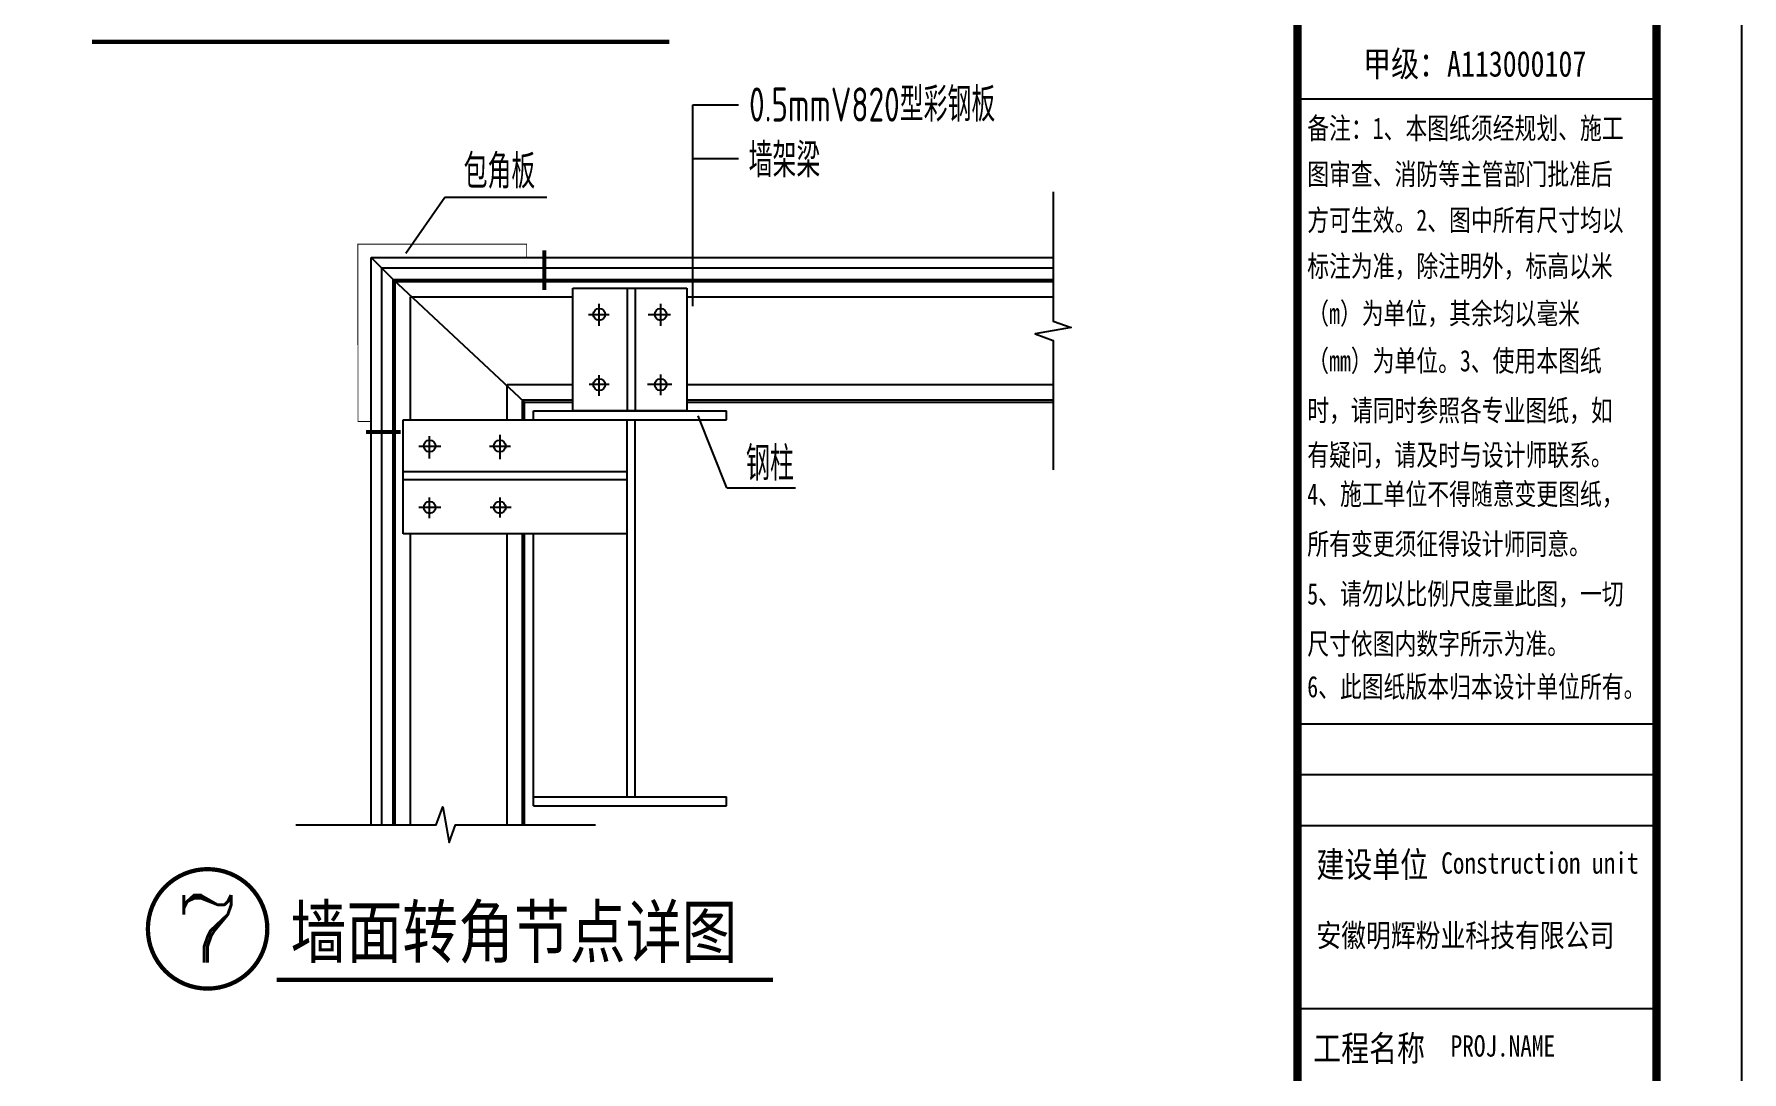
# Model space of a CAD drawing. Extents: x -266287 to 275962, y -324567 to 363765.
# Drawn here: x -168724 to -158715, y 149060 to 155141 of the extents above; entities that cross this region are included whole.
import ezdxf
from ezdxf.enums import TextEntityAlignment as Align

# ---------------------------------------------------------------- set-up
doc = ezdxf.new("R2010")
doc.units = 0
doc.header["$LTSCALE"] = 1000
doc.linetypes.add('DASHED', pattern=[0.75, 0.5, -0.25])
doc.layers.get('0').update_dxf_attribs({"linetype": 'CONTINUOUS'})
for name, color, linetype in [('0-TK', 4, 'CONTINUOUS'), ('1002', 7, 'CONTINUOUS'), ('2', 2, 'CONTINUOUS'), ('3', 7, 'CONTINUOUS'), ('4', 15, 'CONTINUOUS'), ('DIM_IDEN', 3, 'CONTINUOUS'), ('DIM_SYMB', 3, 'CONTINUOUS'), ('PUB_DIM', 3, 'CONTINUOUS'), ('PUB_TEXT', 7, 'CONTINUOUS'), ('PUB_TITLE', 4, 'CONTINUOUS')]:
    doc.layers.add(name, color=color, linetype=linetype)
doc.styles.add('-黑体', font='simhei.ttf', dxfattribs={"width": 0.8})
doc.styles.add('_TCH_LABEL', font='COMPLEX', dxfattribs={"bigfont": 'GBCBIG'})
doc.styles.add('TSSD_Num', font='Tssdeng.shx', dxfattribs={"width": 0.7, "bigfont": 'hztxt.shx'})

msp = doc.modelspace()

# ---------------------------------------------------------------- linework, layer by layer
at = {"color": 4}
for p, q in [((-164862.44849, 153546.6489), (-164862.44849, 154725.73543)), ((-164862.44849, 154725.73543), (-164595.19428, 154725.73543)), ((-164862.44849, 154412.69135), (-164595.19428, 154412.69135)), ((-166545.49206, 153857.93603), (-166317.62739, 154185.45481)), ((-166317.62739, 154185.45481), (-165719.55841, 154185.45481)), ((-164663.79951, 152482.88706), (-164832.13141, 152904.44484)), ((-164663.79951, 152482.88706), (-164260.68076, 152482.88706))]:
    msp.add_line(p, q, dxfattribs=at)
at = {"color": 7}
for p, q in [((-166748.52154, 153832.23203), (-162751.26291, 153832.23203)), ((-166748.52154, 150507.96417), (-166748.52154, 153832.23203)), ((-166686.83194, 153770.54243), (-162751.26291, 153770.54243)), ((-166686.83194, 150507.96417), (-166686.83194, 153770.54243)), ((-166620.00154, 153703.71203), (-162751.26291, 153703.71203)), ((-166620.00154, 150507.96417), (-166620.00154, 153703.71203)), ((-166607.14954, 153690.86003), (-162751.26291, 153690.86003)), ((-166607.14954, 150507.96417), (-166607.14954, 153690.86003)), ((-166517.18554, 152881.18403), (-166517.18554, 153600.89603)), ((-166517.18554, 153600.89603), (-165566.13754, 153600.89603)), ((-164897.83354, 153600.89603), (-162751.26291, 153600.89603)), ((-165951.69754, 152881.18403), (-165951.69754, 153086.81603)), ((-164897.83354, 153086.81603), (-162751.26291, 153086.81603)), ((-165861.73354, 152881.18403), (-165861.73354, 152996.85203)), ((-165861.73354, 152996.85203), (-165566.13754, 152996.85203)), ((-165848.88154, 152881.18403), (-165848.88154, 152984.00003)), ((-165848.88154, 152984.00003), (-165566.13754, 152984.00003)), ((-165797.47354, 152881.18403), (-165797.47354, 152932.59203)), ((-165797.47354, 152932.59203), (-164666.49754, 152932.59203)), ((-164897.83354, 152996.85203), (-162751.26291, 152996.85203)), ((-164897.83354, 152984.00003), (-162751.26291, 152984.00003)), ((-164666.49754, 152881.18403), (-164666.49754, 152932.59203)), ((-165797.47354, 152881.18403), (-164666.49754, 152881.18403)), ((-165247.40794, 150670.64003), (-165247.40794, 152881.18403)), ((-165201.14074, 150670.64003), (-165201.14074, 152881.18403)), ((-166517.18554, 150507.96417), (-166517.18554, 152212.88003)), ((-165951.69754, 150507.96417), (-165951.69754, 152212.88003)), ((-165861.73354, 150507.96417), (-165861.73354, 152212.88003)), ((-165848.88154, 150507.96417), (-165848.88154, 152212.88003)), ((-165797.47354, 150619.23203), (-165797.47354, 152212.88003)), ((-165797.47354, 150670.64003), (-164666.49754, 150670.64003)), ((-164666.49754, 150619.23203), (-164666.49754, 150670.64003)), ((-165797.47354, 150619.23203), (-164666.49754, 150619.23203))]:
    msp.add_line(p, q, dxfattribs=at)
for points, const_width in [([(-165837.48095, 153832.23203), (-165837.48095, 153909.34403), (-166826.57905, 153909.34403), (-166825.63354, 152870.34294), (-166748.52154, 152870.34294)], 5.1408), ([(-165837.8006, 153832.23203), (-165670.08412, 153832.23203)], 5.1408), ([(-165733.70216, 153872.96543), (-165733.70216, 153641.72818)], 23.1336), ([(-166748.52154, 152870.34294), (-166748.52154, 152758.557)], 5.1408), ([(-166779.75279, 152808.62537), (-166575.66303, 152808.62537)], 23.1336)]:
    msp.add_lwpolyline(points, dxfattribs=dict(at, const_width=const_width))
at = {"layer": '0-TK'}
for p, q in [((-161319.93203, 154760.90058), (-159215.20461, 154760.90058)), ((-161319.93203, 151099.67353), (-159215.20461, 151099.67353)), ((-161319.93203, 150801.64319), (-159215.20461, 150801.64319)), ((-161319.93203, 150503.61284), (-159215.20461, 150503.61284)), ((-161319.93203, 149430.69474), (-159215.20461, 149430.69474))]:
    msp.add_line(p, q, dxfattribs=at)
at = {"layer": '0-TK', "const_width": 47.99543}
msp.add_lwpolyline([(-161319.93203, 141009.34124), (-161319.93203, 161009.34124)], dxfattribs=at)
at = {"layer": '1002'}
msp.add_line((-166748.52154, 153832.23203), (-166620.00154, 153703.71203), dxfattribs=at)
at = {"layer": '2'}
for p, q in [((-165566.13754, 153652.30403), (-164897.83354, 153652.30403)), ((-165566.13754, 152932.59203), (-165566.13754, 153652.30403)), ((-164897.83354, 153652.30403), (-164897.83354, 152932.59203)), ((-165411.91354, 153431.65512), (-165411.91354, 153560.63925)), ((-165052.05754, 153560.63925), (-165052.05754, 153431.65512)), ((-165475.16988, 153498.08003), (-165353.05694, 153498.08003)), ((-165125.79118, 153498.08003), (-164993.50214, 153498.08003)), ((-165411.91354, 153020.94244), (-165411.91354, 153143.13792)), ((-165052.05754, 153146.53225), (-165052.05754, 153024.33677)), ((-165353.05694, 153086.81603), (-165471.77786, 153086.81603)), ((-164986.71807, 153086.81603), (-165129.1832, 153086.81603)), ((-164897.83354, 152932.59203), (-165566.13754, 152932.59203)), ((-166560.24063, 152881.18403), (-165247.40794, 152881.18403)), ((-166560.24063, 152212.88003), (-166560.24063, 152881.18403)), ((-166406.01663, 152653.22639), (-166406.01663, 152785.51542)), ((-165994.75263, 152792.29949), (-165994.75263, 152649.83437)), ((-166468.57585, 152726.96003), (-166339.59172, 152726.96003)), ((-166054.46885, 152726.96003), (-165932.27337, 152726.96003)), ((-166339.59172, 152367.10403), (-166468.57585, 152367.10403)), ((-166406.01663, 152303.84768), (-166406.01663, 152425.96063)), ((-165928.87904, 152367.10403), (-166051.07453, 152367.10403)), ((-165994.75263, 152425.96063), (-165994.75263, 152307.2397)), ((-165247.40794, 152212.88003), (-166560.24063, 152212.88003))]:
    msp.add_line(p, q, dxfattribs=at)
at = {"layer": '2', "linetype": 'DASHED', "ltscale": 50}
for p, q in [((-165247.40794, 153652.30403), (-165247.40794, 152932.59203)), ((-165201.14074, 153652.30403), (-165201.14074, 152932.59203)), ((-166560.24063, 152577.87683), (-165247.40794, 152577.87683)), ((-166560.24063, 152531.60963), (-165247.40794, 152531.60963))]:
    msp.add_line(p, q, dxfattribs=at)
at = {"layer": '3', "linetype": 'DASHED', "ltscale": 100}
msp.add_line((-165951.69754, 153086.81603), (-165566.13754, 153086.81603), dxfattribs=at)
at = {"layer": '4'}
msp.add_line((-165848.88154, 152984.00003), (-166620.00154, 153703.71203), dxfattribs=at)
for centre in [(-165411.91354, 153498.08003), (-165052.05754, 153498.08003), (-165411.91354, 153086.81603), (-165052.05754, 153086.81603), (-166406.01663, 152726.96003), (-165994.75263, 152726.96003), (-166406.01663, 152367.10403), (-165994.75263, 152367.10403)]:
    msp.add_circle(centre, 34.7004, dxfattribs=at)
at = {"layer": 'DIM_IDEN', "const_width": 25}
msp.add_lwpolyline([(-167357.13923, 149897.47187, 1), (-168057.13923, 149897.47187, 1)], format="xyb", close=True, dxfattribs=at)
at = {"layer": 'DIM_SYMB'}
for points in [[(-162751.26291, 154217.33554), (-162751.26291, 153458.79821), (-162646.26291, 153420.58134), (-162856.26291, 153383.55267), (-162751.26291, 153346.29821), (-162751.26291, 152587.76089)], [(-167189.60517, 150507.96417), (-166367.49709, 150507.96417), (-166329.28022, 150612.96417), (-166292.25155, 150402.96417), (-166254.99709, 150507.96417), (-165432.88902, 150507.96417)]]:
    msp.add_lwpolyline(points, dxfattribs=at)
at = {"layer": 'PUB_DIM', "const_width": 26.25}
for points in [[(-168384.85921, 155095.39948), (-165000.82593, 155095.39948)], [(-167302.79998, 149599.2946), (-164393.18181, 149599.2946)]]:
    msp.add_lwpolyline(points, dxfattribs=at)
at = {"layer": 'PUB_TITLE'}
msp.add_lwpolyline([(-195865.20461, 140509.34124), (-158715.20461, 140509.34124), (-158715.20461, 161509.34124), (-195865.20461, 161509.34124)], close=True, dxfattribs=at)
msp.add_lwpolyline([(-195865.20461, 140509.34124), (-158715.20461, 140509.34124), (-158715.20461, 161509.34124), (-195865.20461, 161509.34124)], close=True, dxfattribs=at)
at = {"layer": 'PUB_TITLE', "const_width": 50}
msp.add_lwpolyline([(-194615.20461, 141009.34124), (-159215.20461, 141009.34124), (-159215.20461, 161009.34124), (-194615.20461, 161009.34124)], close=True, dxfattribs=at)
msp.add_lwpolyline([(-194615.20461, 141009.34124), (-159215.20461, 141009.34124), (-159215.20461, 161009.34124), (-194615.20461, 161009.34124)], close=True, dxfattribs=at)

# ---------------------------------------------------------------- texts
at = {"style": '-黑体', "width": 0.8}
msp.add_text('甲级：A113000107', height=150, dxfattribs=at).set_placement((-160934.20988, 154891.63357))
at = {"linetype": 'ByBlock', "ltscale": 30, "style": 'TSSD_Num', "width": 0.7}
for s, p in [('0.5mmV820型彩钢板', (-164533.61981, 154628.15985)), ('包角板', (-166206.79591, 154235.86217)), ('墙架梁', (-164536.34641, 154301.58287)), ('钢柱', (-164551.51689, 152524.66922))]:
    msp.add_text(s, height=200, dxfattribs=at).set_placement(p)
at = {"ltscale": 0.75, "style": '-黑体', "width": 0.75}
for s, p in [('备注：1、本图纸须经规划、施工', (-161262.20225, 154589.41775)), ('图审查、消防等主管部门批准后', (-161262.20225, 154320.07174)), ('方可生效。2、图中所有尺寸均以', (-161262.20225, 154050.72572)), ('标注为准，除注明外，标高以米', (-161262.20225, 153781.37971)), ('（m）为单位，其余均以毫米', (-161262.20225, 153504.13237)), ('（mm）为单位。3、使用本图纸', (-161262.20225, 153226.88504)), ('时，请同时参照各专业图纸，如', (-161262.20225, 152935.74022)), ('有疑问，请及时与设计师联系。', (-161262.20225, 152674.90947)), ('4、施工单位不得随意变更图纸，', (-161262.20225, 152445.5168)), ('所有变更须征得设计师同意。', (-161262.20225, 152153.13043)), ('5、请勿以比例尺度量此图，一切', (-161262.20225, 151860.74406)), ('尺寸依图内数字所示为准。', (-161262.20225, 151568.35769)), ('6、此图纸版本归本设计单位所有。', (-161262.20225, 151316.8539))]:
    msp.add_text(s, height=125, dxfattribs=at).set_placement(p, align=Align.MIDDLE_LEFT)
at = {"style": '-黑体', "width": 0.8}
for s, height, p in [('建设单位', 150, (-161208.48674, 150274.112)), ('Construction unit  ', 125, (-160477.01701, 150283.53399)), ('安徽明辉粉业科技有限公司', 133.3333333, (-161208.48674, 149859.17622)), ('工程名称', 150, (-161227.03234, 149197.51502)), ('PROJ.NAME', 125, (-160421.8988, 149211.51384))]:
    msp.add_text(s, height=height, dxfattribs=at).set_placement(p, align=Align.MIDDLE_LEFT)
at = {"color": 4, "style": '-黑体', "width": 0.8}
msp.add_text('墙面转角节点详图', height=300, dxfattribs=at).set_placement((-167221.08027, 149730.23589))
at = {"layer": 'PUB_TEXT', "style": '_TCH_LABEL', "width": 1.5}
msp.add_text('7', height=395.9798, dxfattribs=at).set_placement((-167905.12913, 149699.48197), (-167509.14933, 149699.48197), align=Align.FIT)

doc.saveas('drawing.dxf')
